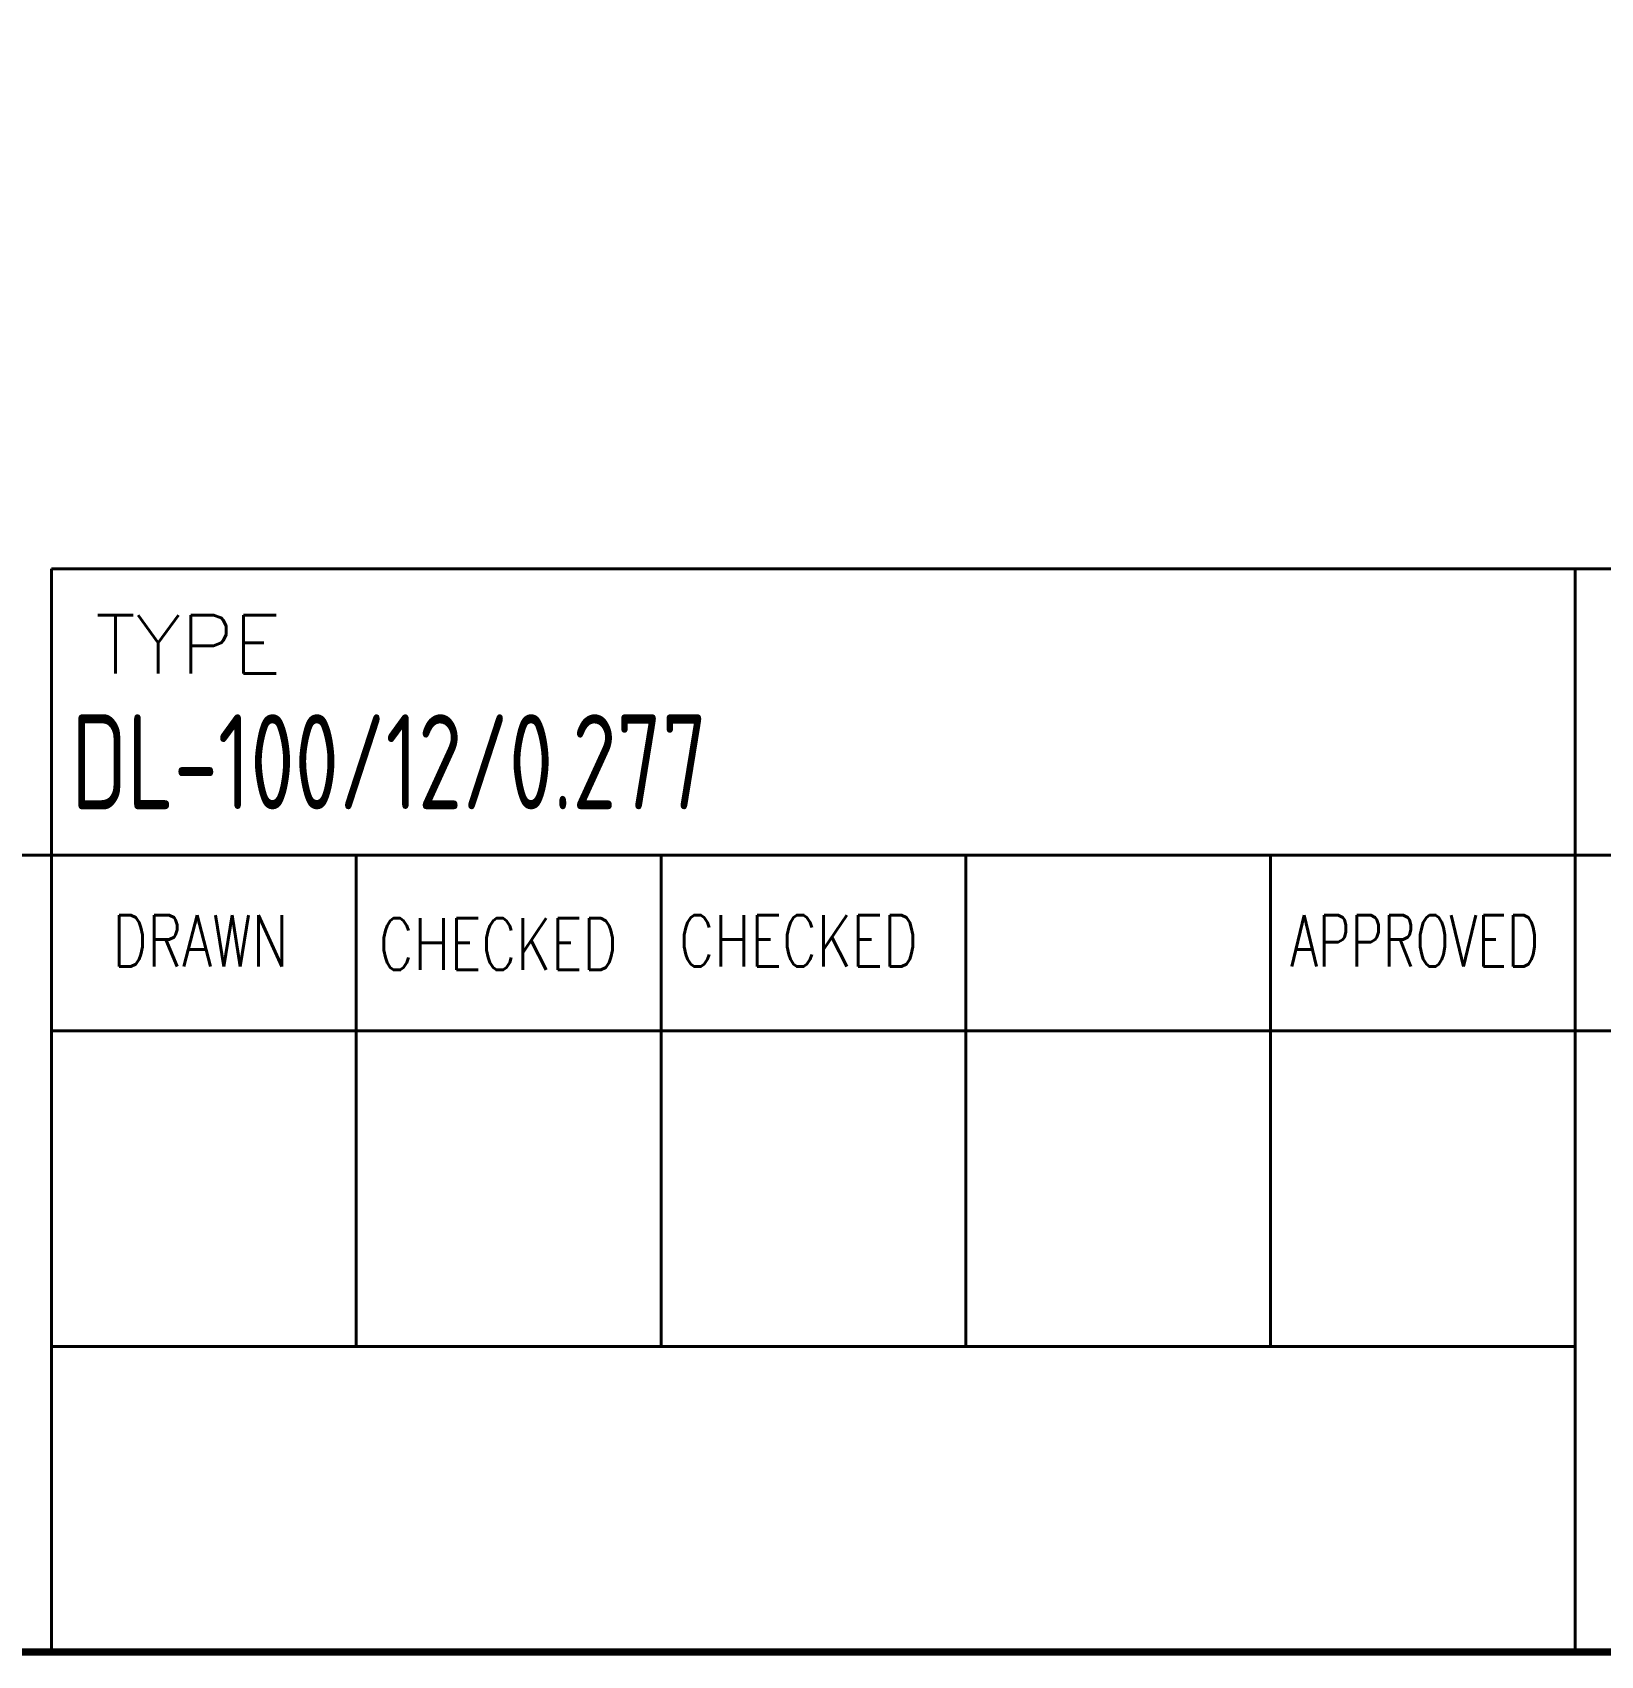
# Model space of a CAD drawing. Header units: millimetres. Extents: x 89051 to 218395, y -330386 to -125649.
# Drawn here: x 100737 to 101925, y -135984 to -134753 of the extents above; entities that cross this region are included whole.
import ezdxf

# ---------------------------------------------------------------- set-up
doc = ezdxf.new("R2010")
doc.units = ezdxf.units.MM
doc.header["$LTSCALE"] = 13
doc.layers.add('1', color=4, linetype='Continuous')
doc.layers.add('2', color=3, linetype='Continuous')
doc.styles.add('ROMANS', font='romans.shx', dxfattribs={"bigfont": 'whgtxt.shx'})
doc.styles.get("Standard").update_dxf_attribs({"font": 'gbenor.shx', "bigfont": 'gbcbig.shx'})

msp = doc.modelspace()

# ---------------------------------------------------------------- linework, layer by layer
at = {"layer": '1', "color": 0, "lineweight": 40}
for p, q in [((100751.54, -135159.87), (102144.39, -135159.87)), ((100751.64, -135159.87), (103415.73, -135159.87)), ((100751.64, -135159.87), (100751.64, -135980.8)), ((101906.08, -135159.87), (101906.08, -135980.8)), ((97353.44, -135376.94), (103415.73, -135376.94)), ((100982.53, -135376.94), (100982.53, -135749.34)), ((101213.42, -135376.94), (101213.42, -135749.34)), ((101444.3, -135376.94), (101444.3, -135749.34)), ((101675.19, -135376.94), (101675.19, -135749.34)), ((100751.64, -135510.15), (101906.08, -135510.15)), ((101906.08, -135510.15), (103415.73, -135510.15)), ((100751.64, -135749.34), (101906.08, -135749.34)), ((100751.64, -135980.23), (100751.64, -135749.34))]:
    msp.add_line(p, q, dxfattribs=at)
at = {"layer": '1', "color": 0, "lineweight": 40, "const_width": 5.53}
msp.add_lwpolyline([(97353.44, -135980.8), (103415.73, -135980.8), (103415.73, -131623.54), (97353.44, -131623.54), (97353.44, -135980.8)], dxfattribs=at)

# ---------------------------------------------------------------- texts
at = {"layer": '1', "color": 4, "lineweight": 13, "width": 0.8}
msp.add_text('DL-100/12/0.277', height=72, dxfattribs=at).set_placement((100766.59, -135342.08))
at = {"layer": '2', "lineweight": 13, "style": 'ROMANS'}
msp.add_text('TYPE', height=44.402, dxfattribs=at).set_placement((100784.88, -135239.28))
for s, width, p in [('DRAWN', 0.75, (100797.92, -135461.34)), ('CHECKED', 0.75, (101227.25, -135461.34)), ('APPROVED', 0.7, (101690.18, -135461.34)), ('CHECKED', 0.75, (100999.51, -135463.81))]:
    msp.add_text(s, height=39.073, dxfattribs=dict(at, width=width)).set_placement(p)

doc.saveas('drawing.dxf')
